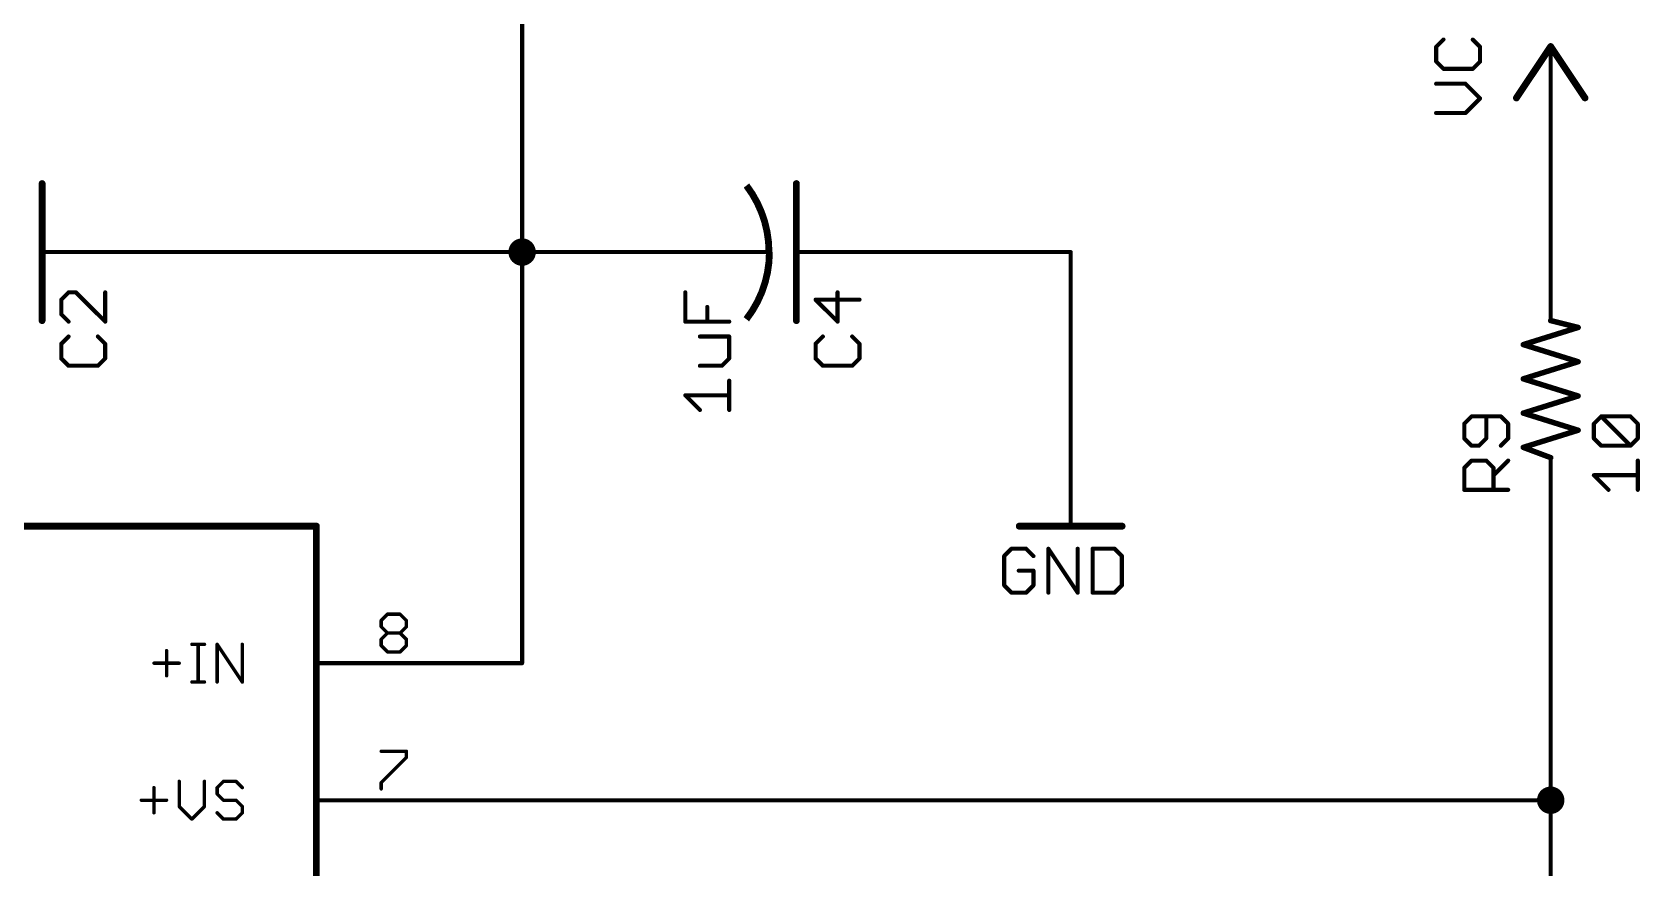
# Model space of a CAD drawing. Extents: x -252 to 307, y -160 to 272.
# Drawn here: x 101.2 to 160.8, y 5.1 to 36.1 of the extents above; entities that cross this region are included whole.
import ezdxf

# ---------------------------------------------------------------- set-up
doc = ezdxf.new("R2010")
doc.units = 0
for name, color, linetype in [('91', 94, 'CONTINUOUS'), ('94', 14, 'CONTINUOUS'), ('95', 251, 'CONTINUOUS'), ('96', 251, 'CONTINUOUS')]:
    doc.layers.add(name, color=color, linetype=linetype)

msp = doc.modelspace()

# ---------------------------------------------------------------- linework, layer by layer
at = {"layer": '91', "const_width": 0.1524}
for points in [[(119.38, 35.56), (119.38, 27.94)], [(157.48, 27.94), (157.48, 33.02)], [(104.14, 27.94), (119.38, 27.94)], [(119.38, 27.94), (124.46, 27.94)], [(119.38, 12.7), (119.38, 27.94)], [(132.08, 27.94), (139.7, 27.94)], [(139.7, 27.94), (139.7, 20.32)], [(157.48, 17.78), (157.48, 12.7)], [(116.84, 12.7), (119.38, 12.7)], [(157.48, 10.16), (157.48, 12.7)], [(157.48, 7.62), (157.48, 10.16)], [(116.84, 7.62), (157.48, 7.62)], [(157.48, 0), (157.48, 7.62)]]:
    msp.add_lwpolyline(points, dxfattribs=at)
at = {"layer": '91'}
for points, const_width in [([(119.4181, 35.56, 1), (119.3419, 35.56)], 0.0762), ([(157.5181, 33.02, 1), (157.4419, 33.02)], 0.0762), ([(104.14, 27.9781, 1), (104.14, 27.9019)], 0.0762), ([(119.38, 27.686, 1), (119.38, 28.194, 1), (119.38, 27.686)], 0.508), ([(119.38, 27.9781, 1), (119.38, 27.9019)], 0.0762), ([(119.4181, 27.94, 1), (119.3419, 27.94)], 0.0762), ([(119.38, 27.9019, 1), (119.38, 27.9781)], 0.0762), ([(124.46, 27.9019, 1), (124.46, 27.9781)], 0.0762), ([(132.08, 27.9781, 1), (132.08, 27.9019)], 0.0762), ([(139.7381, 27.94, 1), (139.6619, 27.94)], 0.0762), ([(139.7, 27.9019, 1), (139.7, 27.9781)], 0.0762), ([(119.3419, 27.94, 1), (119.4181, 27.94)], 0.0762), ([(157.4419, 27.94, 1), (157.5181, 27.94)], 0.0762), ([(139.6619, 20.32, 1), (139.7381, 20.32)], 0.0762), ([(157.5181, 17.78, 1), (157.4419, 17.78)], 0.0762), ([(116.84, 12.7381, 1), (116.84, 12.6619)], 0.0762), ([(119.3419, 12.7, 1), (119.4181, 12.7)], 0.0762), ([(119.38, 12.6619, 1), (119.38, 12.7381)], 0.0762), ([(157.5181, 12.7, 1), (157.4419, 12.7)], 0.0762), ([(157.4419, 12.7, 1), (157.5181, 12.7)], 0.0762), ([(157.5181, 10.16, 1), (157.4419, 10.16)], 0.0762), ([(157.4419, 10.16, 1), (157.5181, 10.16)], 0.0762), ([(157.48, 7.366, 1), (157.48, 7.874, 1), (157.48, 7.366)], 0.508), ([(116.84, 7.6581, 1), (116.84, 7.5819)], 0.0762), ([(157.5181, 7.62, 1), (157.4419, 7.62)], 0.0762), ([(157.4419, 7.62, 1), (157.5181, 7.62)], 0.0762), ([(157.48, 7.5819, 1), (157.48, 7.6581)], 0.0762)]:
    msp.add_lwpolyline(points, format="xyb", dxfattribs=dict(at, const_width=const_width))
at = {"layer": '94'}
for points, const_width in [([(119.38, 35.56), (119.38, 38.1)], 0.1524), ([(157.48, 35.56), (156.21, 33.655)], 0.254), ([(158.75, 33.655), (157.48, 35.56)], 0.254), ([(157.48, 33.02), (157.48, 35.56)], 0.1524), ([(101.6, 30.48), (101.6, 25.4)], 0.254), ([(129.54, 30.48), (129.54, 25.4)], 0.254), ([(104.14, 27.94), (101.6, 27.94)], 0.1524), ([(124.46, 27.94), (127, 27.94)], 0.1524), ([(128.524, 27.94), (127, 27.94)], 0.1524), ([(132.08, 27.94), (129.54, 27.94)], 0.1524), ([(157.48, 27.94), (157.48, 25.4)], 0.1524), ([(156.464, 24.511), (158.496, 25.146)], 0.2032), ([(158.496, 25.146), (157.48, 25.4)], 0.2032), ([(158.496, 23.876), (156.464, 24.511)], 0.2032), ([(156.464, 23.241), (158.496, 23.876)], 0.2032), ([(158.496, 22.606), (156.464, 23.241)], 0.2032), ([(156.464, 21.971), (158.496, 22.606)], 0.2032), ([(158.496, 21.336), (156.464, 21.971)], 0.2032), ([(156.464, 20.701), (158.496, 21.336)], 0.2032), ([(139.7, 20.32), (139.7, 17.78)], 0.1524), ([(157.48, 20.32), (156.464, 20.701)], 0.2032), ([(157.48, 17.78), (157.48, 20.32)], 0.1524), ([(91.44, 17.78), (111.76, 17.78)], 0.254), ([(111.76, 17.78), (111.76, -7.62)], 0.254), ([(137.795, 17.78), (141.605, 17.78)], 0.254), ([(116.84, 12.7), (111.76, 12.7)], 0.1524), ([(116.84, 7.62), (111.76, 7.62)], 0.1524)]:
    msp.add_lwpolyline(points, dxfattribs=dict(at, const_width=const_width))
for points, const_width in [([(119.3419, 35.56, 1), (119.4181, 35.56)], 0.0762), ([(157.5328, 35.5952, 1), (157.4272, 35.5248)], 0.127), ([(157.5328, 35.5248, 1), (157.4272, 35.5952)], 0.127), ([(157.5181, 35.56, 1), (157.4419, 35.56)], 0.0762), ([(156.1572, 33.6902, 1), (156.2628, 33.6198)], 0.127), ([(158.6972, 33.6198, 1), (158.8028, 33.6902)], 0.127), ([(157.4419, 33.02, 1), (157.5181, 33.02)], 0.0762), ([(101.6635, 30.48, 1), (101.5365, 30.48)], 0.127), ([(128.5239, 27.94, 0.1645), (127.6896, 30.4068)], 0.254), ([(129.6035, 30.48, 1), (129.4765, 30.48)], 0.127), ([(101.6, 27.9781, 1), (101.6, 27.9019)], 0.0762), ([(104.14, 27.9019, 1), (104.14, 27.9781)], 0.0762), ([(124.46, 27.9781, 1), (124.46, 27.9019)], 0.0762), ([(127, 27.9781, 1), (127, 27.9019)], 0.0762), ([(127, 27.9019, 1), (127, 27.9781)], 0.0762), ([(127.6858, 25.4508, 0.1668), (128.54, 27.94)], 0.254), ([(128.524, 27.9019, 1), (128.524, 27.9781)], 0.0762), ([(129.54, 27.9781, 1), (129.54, 27.9019)], 0.0762), ([(132.08, 27.9019, 1), (132.08, 27.9781)], 0.0762), ([(157.5181, 27.94, 1), (157.4419, 27.94)], 0.0762), ([(101.5365, 25.4, 1), (101.6635, 25.4)], 0.127), ([(129.4765, 25.4, 1), (129.6035, 25.4)], 0.127), ([(157.4923, 25.4493, 1), (157.4677, 25.3507)], 0.1016), ([(157.4419, 25.4, 1), (157.5181, 25.4)], 0.0762), ([(158.5112, 25.0975, 1), (158.4808, 25.1945)], 0.1016), ([(158.4837, 25.0967, 1), (158.5083, 25.1953)], 0.1016), ([(156.4792, 24.5595, 1), (156.4488, 24.4625)], 0.1016), ([(156.4488, 24.5595, 1), (156.4792, 24.4625)], 0.1016), ([(158.5112, 23.8275, 1), (158.4808, 23.9245)], 0.1016), ([(158.4808, 23.8275, 1), (158.5112, 23.9245)], 0.1016), ([(156.4792, 23.2895, 1), (156.4488, 23.1925)], 0.1016), ([(156.4488, 23.2895, 1), (156.4792, 23.1925)], 0.1016), ([(158.5112, 22.5575, 1), (158.4808, 22.6545)], 0.1016), ([(158.4808, 22.5575, 1), (158.5112, 22.6545)], 0.1016), ([(156.4792, 22.0195, 1), (156.4488, 21.9225)], 0.1016), ([(156.4488, 22.0195, 1), (156.4792, 21.9225)], 0.1016), ([(158.5112, 21.2875, 1), (158.4808, 21.3845)], 0.1016), ([(158.4808, 21.2875, 1), (158.5112, 21.3845)], 0.1016), ([(139.7381, 20.32, 1), (139.6619, 20.32)], 0.0762), ([(156.4818, 20.7486, 1), (156.4462, 20.6534)], 0.1016), ([(156.4488, 20.7495, 1), (156.4792, 20.6525)], 0.1016), ([(157.5181, 20.32, 1), (157.4419, 20.32)], 0.0762), ([(157.4622, 20.2724, 1), (157.4978, 20.3676)], 0.1016), ([(111.8235, 17.78, 1), (111.6965, 17.78)], 0.127), ([(111.76, 17.7165, 1), (111.76, 17.8435)], 0.127), ([(137.795, 17.8435, 1), (137.795, 17.7165)], 0.127), ([(141.605, 17.7165, 1), (141.605, 17.8435)], 0.127), ([(139.6619, 17.78, 1), (139.7381, 17.78)], 0.0762), ([(157.4419, 17.78, 1), (157.5181, 17.78)], 0.0762), ([(111.76, 12.7381, 1), (111.76, 12.6619)], 0.0762), ([(116.84, 12.6619, 1), (116.84, 12.7381)], 0.0762), ([(111.76, 7.6581, 1), (111.76, 7.5819)], 0.0762), ([(116.84, 7.5819, 1), (116.84, 7.6581)], 0.0762)]:
    msp.add_lwpolyline(points, format="xyb", dxfattribs=dict(at, const_width=const_width))
at = {"layer": '95'}
for points, const_width in [([(102.581, 26.4477), (102.3098, 26.1765)], 0.1524), ([(102.3098, 26.1765), (102.3098, 25.6342)], 0.1524), ([(102.8521, 26.4477), (102.581, 26.4477)], 0.1524), ([(103.9368, 25.363), (102.8521, 26.4477)], 0.1524), ([(103.9368, 26.4477), (103.9368, 25.363)], 0.1524), ([(131.8768, 26.1765), (130.2498, 26.1765)], 0.1524), ([(130.2498, 26.1765), (131.0633, 25.363)], 0.1524), ([(131.0633, 25.363), (131.0633, 26.4477)], 0.1524), ([(102.3098, 25.6342), (102.581, 25.363)], 0.1524), ([(102.581, 24.8105), (102.3098, 24.5394)], 0.1524), ([(102.3098, 24.5394), (102.3098, 23.997)], 0.1524), ([(103.9368, 24.5394), (103.6656, 24.8105)], 0.1524), ([(103.9368, 23.997), (103.9368, 24.5394)], 0.1524), ([(130.521, 24.8105), (130.2498, 24.5394)], 0.1524), ([(130.2498, 24.5394), (130.2498, 23.997)], 0.1524), ([(131.8768, 24.5394), (131.6056, 24.8105)], 0.1524), ([(131.8768, 23.997), (131.8768, 24.5394)], 0.1524), ([(102.3098, 23.997), (102.581, 23.7259)], 0.1524), ([(103.6656, 23.7259), (103.9368, 23.997)], 0.1524), ([(130.2498, 23.997), (130.521, 23.7259)], 0.1524), ([(131.6056, 23.7259), (131.8768, 23.997)], 0.1524), ([(102.581, 23.7259), (103.6656, 23.7259)], 0.1524), ([(130.521, 23.7259), (131.6056, 23.7259)], 0.1524), ([(154.5494, 21.848), (154.2782, 21.5769)], 0.1524), ([(154.2782, 21.5769), (154.2782, 21.0345)], 0.1524), ([(155.634, 21.848), (154.5494, 21.848)], 0.1524), ([(155.0917, 21.0345), (155.0917, 21.848)], 0.1524), ([(155.9052, 21.5769), (155.634, 21.848)], 0.1524), ([(155.9052, 21.0345), (155.9052, 21.5769)], 0.1524), ([(154.2782, 21.0345), (154.5494, 20.7634)], 0.1524), ([(154.8205, 20.7634), (155.0917, 21.0345)], 0.1524), ([(155.634, 20.7634), (155.9052, 21.0345)], 0.1524), ([(154.2782, 19.9397), (154.5494, 20.2109)], 0.1524), ([(154.5494, 20.7634), (154.8205, 20.7634)], 0.1524), ([(154.5494, 20.2109), (155.0917, 20.2109)], 0.1524), ([(155.0917, 20.2109), (155.3629, 19.9397)], 0.1524), ([(155.3629, 19.6685), (155.9052, 20.2109)], 0.1524), ([(154.2782, 19.1262), (154.2782, 19.9397)], 0.1524), ([(155.3629, 19.9397), (155.3629, 19.1262)], 0.1524), ([(155.9052, 19.1262), (154.2782, 19.1262)], 0.1524), ([(114.1603, 14.2843), (114.3933, 14.5173)], 0.127), ([(114.1603, 14.0512), (114.1603, 14.2843)], 0.127), ([(114.3933, 14.5173), (114.8594, 14.5173)], 0.127), ([(114.8594, 14.5173), (115.0924, 14.2843)], 0.127), ([(115.0924, 14.2843), (115.0924, 14.0512)], 0.127), ([(114.3933, 13.8182), (114.1603, 14.0512)], 0.127), ([(114.1603, 13.5852), (114.3933, 13.8182)], 0.127), ([(114.3933, 13.8182), (114.8594, 13.8182)], 0.127), ([(115.0924, 14.0512), (114.8594, 13.8182)], 0.127), ([(114.8594, 13.8182), (115.0924, 13.5852)], 0.127), ([(106.2107, 13.1667), (106.2107, 12.2345)], 0.127), ([(107.1479, 13.3997), (107.614, 13.3997)], 0.127), ([(107.3809, 12.0015), (107.3809, 13.3997)], 0.127), ([(108.0834, 12.0015), (108.0834, 13.3997)], 0.127), ([(108.0834, 13.3997), (109.0155, 12.0015)], 0.127), ([(109.0155, 12.0015), (109.0155, 13.3997)], 0.127), ([(114.1603, 13.3521), (114.1603, 13.5852)], 0.127), ([(114.3933, 13.1191), (114.1603, 13.3521)], 0.127), ([(114.8594, 13.1191), (114.3933, 13.1191)], 0.127), ([(115.0924, 13.3521), (114.8594, 13.1191)], 0.127), ([(115.0924, 13.5852), (115.0924, 13.3521)], 0.127), ([(105.7446, 12.7006), (106.6767, 12.7006)], 0.127), ([(107.1479, 12.0015), (107.614, 12.0015)], 0.127), ([(114.1603, 9.4373), (115.0924, 9.4373)], 0.127), ([(115.0924, 9.2043), (114.1603, 8.2721)], 0.127), ([(115.0924, 9.4373), (115.0924, 9.2043)], 0.127), ([(106.6801, 8.3197), (106.6801, 7.3876)], 0.127), ([(107.6123, 7.3876), (107.6123, 8.3197)], 0.127), ([(108.3165, 8.3197), (108.0834, 8.0867)], 0.127), ([(108.7825, 8.3197), (108.3165, 8.3197)], 0.127), ([(109.0155, 8.0867), (108.7825, 8.3197)], 0.127), ([(105.7429, 8.0867), (105.7429, 7.1545)], 0.127), ([(108.0834, 8.0867), (108.0834, 7.8536)], 0.127), ([(108.0834, 7.8536), (108.3165, 7.6206)], 0.127), ([(114.1603, 8.2721), (114.1603, 8.0391)], 0.127), ([(105.2769, 7.6206), (106.209, 7.6206)], 0.127), ([(106.6801, 7.3876), (107.1462, 6.9215)], 0.127), ([(107.1462, 6.9215), (107.6123, 7.3876)], 0.127), ([(108.3165, 6.9215), (108.0834, 7.1545)], 0.127), ([(108.3165, 7.6206), (108.7825, 7.6206)], 0.127), ([(108.7825, 7.6206), (109.0155, 7.3876)], 0.127), ([(109.0155, 7.1545), (108.7825, 6.9215)], 0.127), ([(109.0155, 7.3876), (109.0155, 7.1545)], 0.127), ([(108.7825, 6.9215), (108.3165, 6.9215)], 0.127)]:
    msp.add_lwpolyline(points, dxfattribs=dict(at, const_width=const_width))
for points, const_width in [([(102.3479, 26.1765, 1), (102.2717, 26.1765)], 0.0762), ([(102.2829, 26.2035, 1), (102.3368, 26.1496)], 0.0762), ([(102.581, 26.4858, 1), (102.581, 26.4096)], 0.0762), ([(102.6079, 26.4208, 1), (102.554, 26.4746)], 0.0762), ([(102.8791, 26.4746, 1), (102.8252, 26.4208)], 0.0762), ([(102.8521, 26.4096, 1), (102.8521, 26.4858)], 0.0762), ([(103.9749, 26.4477, 1), (103.8987, 26.4477)], 0.0762), ([(130.2768, 26.2035, 1), (130.2229, 26.1496)], 0.0762), ([(130.2498, 26.2146, 1), (130.2498, 26.1384)], 0.0762), ([(131.1014, 26.4477, 1), (131.0252, 26.4477)], 0.0762), ([(131.8768, 26.1384, 1), (131.8768, 26.2146)], 0.0762), ([(102.2717, 25.6342, 1), (102.3479, 25.6342)], 0.0762), ([(102.3368, 25.6611, 1), (102.2829, 25.6073)], 0.0762), ([(102.554, 25.3361, 1), (102.6079, 25.39)], 0.0762), ([(103.8987, 25.363, 1), (103.9749, 25.363)], 0.0762), ([(103.9099, 25.3361, 1), (103.9637, 25.39)], 0.0762), ([(131.0252, 25.363, 1), (131.1014, 25.363)], 0.0762), ([(131.0364, 25.3361, 1), (131.0902, 25.39)], 0.0762), ([(102.3479, 24.5394, 1), (102.2717, 24.5394)], 0.0762), ([(102.2829, 24.5663, 1), (102.3368, 24.5124)], 0.0762), ([(102.6079, 24.7836, 1), (102.554, 24.8375)], 0.0762), ([(103.6926, 24.8375, 1), (103.6387, 24.7836)], 0.0762), ([(103.9749, 24.5394, 1), (103.8987, 24.5394)], 0.0762), ([(103.9099, 24.5124, 1), (103.9637, 24.5663)], 0.0762), ([(130.2879, 24.5394, 1), (130.2117, 24.5394)], 0.0762), ([(130.2229, 24.5663, 1), (130.2768, 24.5124)], 0.0762), ([(130.5479, 24.7836, 1), (130.494, 24.8375)], 0.0762), ([(131.6326, 24.8375, 1), (131.5787, 24.7836)], 0.0762), ([(131.9149, 24.5394, 1), (131.8387, 24.5394)], 0.0762), ([(131.8499, 24.5124, 1), (131.9037, 24.5663)], 0.0762), ([(102.3368, 24.024, 1), (102.2829, 23.9701)], 0.0762), ([(102.2717, 23.997, 1), (102.3479, 23.997)], 0.0762), ([(103.8987, 23.997, 1), (103.9749, 23.997)], 0.0762), ([(103.9637, 23.9701, 1), (103.9099, 24.024)], 0.0762), ([(130.2768, 24.024, 1), (130.2229, 23.9701)], 0.0762), ([(130.2117, 23.997, 1), (130.2879, 23.997)], 0.0762), ([(131.8387, 23.997, 1), (131.9149, 23.997)], 0.0762), ([(131.9037, 23.9701, 1), (131.8499, 24.024)], 0.0762), ([(102.581, 23.764, 1), (102.581, 23.6878)], 0.0762), ([(102.554, 23.6989, 1), (102.6079, 23.7528)], 0.0762), ([(103.6387, 23.7528, 1), (103.6926, 23.6989)], 0.0762), ([(103.6656, 23.6878, 1), (103.6656, 23.764)], 0.0762), ([(130.521, 23.764, 1), (130.521, 23.6878)], 0.0762), ([(130.494, 23.6989, 1), (130.5479, 23.7528)], 0.0762), ([(131.5787, 23.7528, 1), (131.6326, 23.6989)], 0.0762), ([(131.6056, 23.6878, 1), (131.6056, 23.764)], 0.0762), ([(154.3163, 21.5769, 1), (154.2401, 21.5769)], 0.0762), ([(154.2513, 21.6038, 1), (154.3052, 21.5499)], 0.0762), ([(154.5494, 21.8861, 1), (154.5494, 21.8099)], 0.0762), ([(154.5763, 21.8211, 1), (154.5224, 21.875)], 0.0762), ([(155.1298, 21.848, 1), (155.0536, 21.848)], 0.0762), ([(155.661, 21.875, 1), (155.6071, 21.8211)], 0.0762), ([(155.634, 21.8099, 1), (155.634, 21.8861)], 0.0762), ([(155.9433, 21.5769, 1), (155.8671, 21.5769)], 0.0762), ([(155.8783, 21.5499, 1), (155.9321, 21.6038)], 0.0762), ([(154.3052, 21.0615, 1), (154.2513, 21.0076)], 0.0762), ([(154.2401, 21.0345, 1), (154.3163, 21.0345)], 0.0762), ([(155.0536, 21.0345, 1), (155.1298, 21.0345)], 0.0762), ([(155.1186, 21.0076, 1), (155.0648, 21.0615)], 0.0762), ([(155.8671, 21.0345, 1), (155.9433, 21.0345)], 0.0762), ([(155.9321, 21.0076, 1), (155.8783, 21.0615)], 0.0762), ([(154.5494, 20.8015, 1), (154.5494, 20.7253)], 0.0762), ([(154.5494, 20.249, 1), (154.5494, 20.1728)], 0.0762), ([(154.5224, 20.7364, 1), (154.5763, 20.7903)], 0.0762), ([(154.5763, 20.1839, 1), (154.5224, 20.2378)], 0.0762), ([(154.7936, 20.7903, 1), (154.8475, 20.7364)], 0.0762), ([(154.8205, 20.7253, 1), (154.8205, 20.8015)], 0.0762), ([(155.1186, 20.2378, 1), (155.0648, 20.1839)], 0.0762), ([(155.0917, 20.1728, 1), (155.0917, 20.249)], 0.0762), ([(155.6071, 20.7903, 1), (155.661, 20.7364)], 0.0762), ([(155.9321, 20.1839, 1), (155.8783, 20.2378)], 0.0762), ([(154.3163, 19.9397, 1), (154.2401, 19.9397)], 0.0762), ([(154.2513, 19.9666, 1), (154.3052, 19.9128)], 0.0762), ([(155.3359, 19.6955, 1), (155.3898, 19.6416)], 0.0762), ([(155.401, 19.9397, 1), (155.3248, 19.9397)], 0.0762), ([(155.3359, 19.9128, 1), (155.3898, 19.9666)], 0.0762), ([(154.2782, 19.1643, 1), (154.2782, 19.0881)], 0.0762), ([(154.2401, 19.1262, 1), (154.3163, 19.1262)], 0.0762), ([(155.3248, 19.1262, 1), (155.401, 19.1262)], 0.0762), ([(155.9052, 19.0881, 1), (155.9052, 19.1643)], 0.0762), ([(114.1378, 14.3067, 1), (114.1828, 14.2618)], 0.0635), ([(114.1921, 14.2843, 1), (114.1286, 14.2843)], 0.0635), ([(114.3933, 14.549, 1), (114.3933, 14.4855)], 0.0635), ([(114.4158, 14.4948, 1), (114.3709, 14.5397)], 0.0635), ([(114.8818, 14.5397, 1), (114.8369, 14.4948)], 0.0635), ([(114.8594, 14.4855, 1), (114.8594, 14.549)], 0.0635), ([(115.1242, 14.2843, 1), (115.0607, 14.2843)], 0.0635), ([(115.07, 14.2618, 1), (115.1149, 14.3067)], 0.0635), ([(114.1828, 14.0737, 1), (114.1378, 14.0288)], 0.0635), ([(114.1286, 14.0512, 1), (114.1921, 14.0512)], 0.0635), ([(114.3933, 13.8499, 1), (114.3933, 13.7864)], 0.0635), ([(114.4158, 13.7957, 1), (114.3709, 13.8406)], 0.0635), ([(114.3709, 13.7957, 1), (114.4158, 13.8406)], 0.0635), ([(114.8818, 13.8406, 1), (114.8369, 13.7957)], 0.0635), ([(114.8369, 13.8406, 1), (114.8818, 13.7957)], 0.0635), ([(114.8594, 13.7864, 1), (114.8594, 13.8499)], 0.0635), ([(115.0607, 14.0512, 1), (115.1242, 14.0512)], 0.0635), ([(115.1149, 14.0288, 1), (115.07, 14.0737)], 0.0635), ([(106.2424, 13.1667, 1), (106.1789, 13.1667)], 0.0635), ([(107.1479, 13.4314, 1), (107.1479, 13.3679)], 0.0635), ([(107.4127, 13.3997, 1), (107.3492, 13.3997)], 0.0635), ([(107.614, 13.3679, 1), (107.614, 13.4314)], 0.0635), ([(108.1152, 13.3997, 1), (108.0517, 13.3997)], 0.0635), ([(108.1098, 13.4173, 1), (108.057, 13.3821)], 0.0635), ([(109.0473, 13.3997, 1), (108.9838, 13.3997)], 0.0635), ([(114.1378, 13.6076, 1), (114.1828, 13.5627)], 0.0635), ([(114.1828, 13.3746, 1), (114.1378, 13.3297)], 0.0635), ([(114.1921, 13.5852, 1), (114.1286, 13.5852)], 0.0635), ([(114.1286, 13.3521, 1), (114.1921, 13.3521)], 0.0635), ([(114.3933, 13.1509, 1), (114.3933, 13.0874)], 0.0635), ([(114.3709, 13.0966, 1), (114.4158, 13.1416)], 0.0635), ([(114.8369, 13.1416, 1), (114.8818, 13.0966)], 0.0635), ([(114.8594, 13.0874, 1), (114.8594, 13.1509)], 0.0635), ([(115.1242, 13.5852, 1), (115.0607, 13.5852)], 0.0635), ([(115.0607, 13.3521, 1), (115.1242, 13.3521)], 0.0635), ([(115.07, 13.5627, 1), (115.1149, 13.6076)], 0.0635), ([(115.1149, 13.3297, 1), (115.07, 13.3746)], 0.0635), ([(105.7446, 12.7323, 1), (105.7446, 12.6688)], 0.0635), ([(106.6767, 12.6688, 1), (106.6767, 12.7323)], 0.0635), ([(106.1789, 12.2345, 1), (106.2424, 12.2345)], 0.0635), ([(107.1479, 12.0333, 1), (107.1479, 11.9697)], 0.0635), ([(107.3492, 12.0015, 1), (107.4127, 12.0015)], 0.0635), ([(107.614, 11.9697, 1), (107.614, 12.0333)], 0.0635), ([(108.0517, 12.0015, 1), (108.1152, 12.0015)], 0.0635), ([(108.9838, 12.0015, 1), (109.0473, 12.0015)], 0.0635), ([(108.9891, 11.9839, 1), (109.042, 12.0191)], 0.0635), ([(114.1603, 9.469, 1), (114.1603, 9.4055)], 0.0635), ([(115.1242, 9.4373, 1), (115.0607, 9.4373)], 0.0635), ([(115.0607, 9.2043, 1), (115.1242, 9.2043)], 0.0635), ([(115.1149, 9.1818, 1), (115.07, 9.2267)], 0.0635), ([(115.0924, 9.4055, 1), (115.0924, 9.469)], 0.0635), ([(106.7119, 8.3197, 1), (106.6484, 8.3197)], 0.0635), ([(107.644, 8.3197, 1), (107.5805, 8.3197)], 0.0635), ([(108.3165, 8.3514, 1), (108.3165, 8.2879)], 0.0635), ([(108.3389, 8.2972, 1), (108.294, 8.3421)], 0.0635), ([(108.805, 8.3421, 1), (108.7601, 8.2972)], 0.0635), ([(108.7825, 8.2879, 1), (108.7825, 8.3514)], 0.0635), ([(105.7747, 8.0867, 1), (105.7112, 8.0867)], 0.0635), ([(108.1152, 8.0867, 1), (108.0517, 8.0867)], 0.0635), ([(108.0517, 7.8536, 1), (108.1152, 7.8536)], 0.0635), ([(108.061, 8.1091, 1), (108.1059, 8.0642)], 0.0635), ([(108.1059, 7.8761, 1), (108.061, 7.8312)], 0.0635), ([(108.9931, 8.0642, 1), (109.038, 8.1091)], 0.0635), ([(114.1378, 8.2946, 1), (114.1828, 8.2497)], 0.0635), ([(114.1921, 8.2721, 1), (114.1286, 8.2721)], 0.0635), ([(114.1286, 8.0391, 1), (114.1921, 8.0391)], 0.0635), ([(105.2769, 7.6523, 1), (105.2769, 7.5888)], 0.0635), ([(105.7112, 7.1545, 1), (105.7747, 7.1545)], 0.0635), ([(106.209, 7.5888, 1), (106.209, 7.6523)], 0.0635), ([(106.6484, 7.3876, 1), (106.7119, 7.3876)], 0.0635), ([(106.7026, 7.41, 1), (106.6577, 7.3651)], 0.0635), ([(107.5805, 7.3876, 1), (107.644, 7.3876)], 0.0635), ([(107.6347, 7.3651, 1), (107.5898, 7.41)], 0.0635), ([(108.1059, 7.177, 1), (108.061, 7.1321)], 0.0635), ([(108.3165, 7.6523, 1), (108.3165, 7.5888)], 0.0635), ([(108.294, 7.5981, 1), (108.3389, 7.643)], 0.0635), ([(108.805, 7.643, 1), (108.7601, 7.5981)], 0.0635), ([(108.7825, 7.5888, 1), (108.7825, 7.6523)], 0.0635), ([(109.0473, 7.3876, 1), (108.9838, 7.3876)], 0.0635), ([(108.9838, 7.1545, 1), (109.0473, 7.1545)], 0.0635), ([(108.9931, 7.3651, 1), (109.038, 7.41)], 0.0635), ([(109.038, 7.1321, 1), (108.9931, 7.177)], 0.0635), ([(107.1238, 6.944, 1), (107.1687, 6.899)], 0.0635), ([(107.1238, 6.899, 1), (107.1687, 6.944)], 0.0635), ([(108.3165, 6.9532, 1), (108.3165, 6.8898)], 0.0635), ([(108.294, 6.899, 1), (108.3389, 6.944)], 0.0635), ([(108.7601, 6.944, 1), (108.805, 6.899)], 0.0635), ([(108.7825, 6.8898, 1), (108.7825, 6.9532)], 0.0635)]:
    msp.add_lwpolyline(points, format="xyb", dxfattribs=dict(at, const_width=const_width))
at = {"layer": '96', "const_width": 0.1524}
for points in [[(153.508, 35.818), (153.2368, 35.5468)], [(154.8638, 35.5468), (154.5926, 35.818)], [(153.2368, 35.5468), (153.2368, 35.0045)], [(154.8638, 35.0045), (154.8638, 35.5468)], [(153.2368, 35.0045), (153.508, 34.7334)], [(153.508, 34.7334), (154.5926, 34.7334)], [(154.5926, 34.7334), (154.8638, 35.0045)], [(154.3215, 34.1809), (153.2368, 34.1809)], [(154.8638, 33.6385), (154.3215, 34.1809)], [(154.3215, 33.0962), (154.8638, 33.6385)], [(153.2368, 33.0962), (154.3215, 33.0962)], [(125.4238, 25.363), (125.4238, 26.4477)], [(126.2373, 25.363), (126.2373, 25.9054)], [(127.0508, 25.363), (125.4238, 25.363)], [(127.0508, 24.8105), (125.9661, 24.8105)], [(127.0508, 23.997), (127.0508, 24.8105)], [(126.7796, 23.7259), (127.0508, 23.997)], [(125.9661, 23.7259), (126.7796, 23.7259)], [(127.0508, 22.0887), (127.0508, 23.1734)], [(125.9661, 22.0887), (125.4238, 22.6311)], [(125.4238, 22.6311), (127.0508, 22.6311)], [(159.0788, 21.5769), (159.35, 21.848)], [(159.0788, 21.0345), (159.0788, 21.5769)], [(159.35, 21.848), (160.4346, 21.848)], [(160.4346, 20.7634), (159.35, 21.848)], [(160.4346, 21.848), (160.7058, 21.5769)], [(160.7058, 21.5769), (160.7058, 21.0345)], [(159.35, 20.7634), (159.0788, 21.0345)], [(160.7058, 21.0345), (160.4346, 20.7634)], [(160.4346, 20.7634), (159.35, 20.7634)], [(160.7058, 19.1262), (160.7058, 20.2109)], [(159.6211, 19.1262), (159.0788, 19.6685)], [(159.0788, 19.6685), (160.7058, 19.6685)], [(137.5074, 16.9432), (137.2362, 16.672)], [(137.2362, 16.672), (137.2362, 15.5874)], [(138.0497, 16.9432), (137.5074, 16.9432)], [(138.3209, 16.672), (138.0497, 16.9432)], [(138.8734, 15.3162), (138.8734, 16.9432)], [(138.8734, 16.9432), (139.958, 15.3162)], [(139.958, 15.3162), (139.958, 16.9432)], [(140.5105, 16.9432), (140.5105, 15.3162)], [(141.324, 16.9432), (140.5105, 16.9432)], [(141.5952, 16.672), (141.324, 16.9432)], [(141.5952, 15.5874), (141.5952, 16.672)], [(138.3209, 16.1297), (137.7785, 16.1297)], [(138.3209, 15.5874), (138.3209, 16.1297)], [(137.2362, 15.5874), (137.5074, 15.3162)], [(138.0497, 15.3162), (138.3209, 15.5874)], [(141.324, 15.3162), (141.5952, 15.5874)], [(137.5074, 15.3162), (138.0497, 15.3162)], [(140.5105, 15.3162), (141.324, 15.3162)]]:
    msp.add_lwpolyline(points, dxfattribs=at)
at = {"layer": '96', "const_width": 0.0762}
for points in [[(153.5349, 35.7911, 1), (153.481, 35.845)], [(154.6196, 35.845, 1), (154.5657, 35.7911)], [(153.2749, 35.5468, 1), (153.1987, 35.5468)], [(153.2099, 35.5738, 1), (153.2638, 35.5199)], [(154.9019, 35.5468, 1), (154.8257, 35.5468)], [(154.8369, 35.5199, 1), (154.8907, 35.5738)], [(153.2638, 35.0315, 1), (153.2099, 34.9776)], [(153.1987, 35.0045, 1), (153.2749, 35.0045)], [(153.508, 34.7715, 1), (153.508, 34.6953)], [(153.481, 34.7064, 1), (153.5349, 34.7603)], [(154.5657, 34.7603, 1), (154.6196, 34.7064)], [(154.5926, 34.6953, 1), (154.5926, 34.7715)], [(154.8257, 35.0045, 1), (154.9019, 35.0045)], [(154.8907, 34.9776, 1), (154.8369, 35.0315)], [(153.2368, 34.219, 1), (153.2368, 34.1428)], [(154.3484, 34.2078, 1), (154.2945, 34.1539)], [(154.3215, 34.1428, 1), (154.3215, 34.219)], [(154.8907, 33.6116, 1), (154.8369, 33.6655)], [(154.8369, 33.6116, 1), (154.8907, 33.6655)], [(153.2368, 33.1343, 1), (153.2368, 33.0581)], [(154.2945, 33.1231, 1), (154.3484, 33.0693)], [(154.3215, 33.0581, 1), (154.3215, 33.1343)], [(125.4619, 26.4477, 1), (125.3857, 26.4477)], [(126.2754, 25.9054, 1), (126.1992, 25.9054)], [(125.4238, 25.4011, 1), (125.4238, 25.3249)], [(125.3857, 25.363, 1), (125.4619, 25.363)], [(126.1992, 25.363, 1), (126.2754, 25.363)], [(127.0508, 25.3249, 1), (127.0508, 25.4011)], [(125.9661, 24.8486, 1), (125.9661, 24.7724)], [(127.0889, 24.8105, 1), (127.0127, 24.8105)], [(127.0508, 24.7724, 1), (127.0508, 24.8486)], [(127.0127, 23.997, 1), (127.0889, 23.997)], [(127.0777, 23.9701, 1), (127.0239, 24.024)], [(125.9661, 23.764, 1), (125.9661, 23.6878)], [(126.7527, 23.7528, 1), (126.8066, 23.6989)], [(126.7796, 23.6878, 1), (126.7796, 23.764)], [(127.0889, 23.1734, 1), (127.0127, 23.1734)], [(125.4508, 22.658, 1), (125.3969, 22.6041)], [(125.4238, 22.6692, 1), (125.4238, 22.593)], [(127.0508, 22.593, 1), (127.0508, 22.6692)], [(125.9392, 22.0618, 1), (125.9931, 22.1157)], [(127.0127, 22.0887, 1), (127.0889, 22.0887)], [(159.1169, 21.5769, 1), (159.0407, 21.5769)], [(159.0519, 21.6038, 1), (159.1058, 21.5499)], [(159.3769, 21.875, 1), (159.323, 21.8211)], [(159.35, 21.8861, 1), (159.35, 21.8099)], [(159.3769, 21.8211, 1), (159.323, 21.875)], [(160.4616, 21.875, 1), (160.4077, 21.8211)], [(160.4346, 21.8099, 1), (160.4346, 21.8861)], [(160.7439, 21.5769, 1), (160.6677, 21.5769)], [(160.6789, 21.5499, 1), (160.7327, 21.6038)], [(159.1058, 21.0615, 1), (159.0519, 21.0076)], [(159.0407, 21.0345, 1), (159.1169, 21.0345)], [(160.6677, 21.0345, 1), (160.7439, 21.0345)], [(160.7327, 21.0076, 1), (160.6789, 21.0615)], [(159.35, 20.8015, 1), (159.35, 20.7253)], [(159.323, 20.7364, 1), (159.3769, 20.7903)], [(160.4077, 20.7903, 1), (160.4616, 20.7364)], [(160.4077, 20.7364, 1), (160.4616, 20.7903)], [(160.4346, 20.7253, 1), (160.4346, 20.8015)], [(160.7439, 20.2109, 1), (160.6677, 20.2109)], [(159.1058, 19.6955, 1), (159.0519, 19.6416)], [(159.0788, 19.7066, 1), (159.0788, 19.6304)], [(160.7058, 19.6304, 1), (160.7058, 19.7066)], [(159.5942, 19.0993, 1), (159.6481, 19.1531)], [(160.6677, 19.1262, 1), (160.7439, 19.1262)], [(137.2743, 16.672, 1), (137.1981, 16.672)], [(137.2093, 16.699, 1), (137.2631, 16.6451)], [(137.5074, 16.9813, 1), (137.5074, 16.9051)], [(137.5343, 16.9162, 1), (137.4804, 16.9701)], [(138.0766, 16.9701, 1), (138.0228, 16.9162)], [(138.0497, 16.9051, 1), (138.0497, 16.9813)], [(138.2939, 16.6451, 1), (138.3478, 16.699)], [(138.9115, 16.9432, 1), (138.8353, 16.9432)], [(138.9051, 16.9643, 1), (138.8417, 16.9221)], [(139.9961, 16.9432, 1), (139.9199, 16.9432)], [(140.5486, 16.9432, 1), (140.4724, 16.9432)], [(140.5105, 16.9813, 1), (140.5105, 16.9051)], [(141.3509, 16.9701, 1), (141.2971, 16.9162)], [(141.324, 16.9051, 1), (141.324, 16.9813)], [(141.6333, 16.672, 1), (141.5571, 16.672)], [(141.5682, 16.6451, 1), (141.6221, 16.699)], [(137.7785, 16.1678, 1), (137.7785, 16.0916)], [(138.359, 16.1297, 1), (138.2828, 16.1297)], [(138.3209, 16.0916, 1), (138.3209, 16.1678)], [(137.2631, 15.6143, 1), (137.2093, 15.5604)], [(137.1981, 15.5874, 1), (137.2743, 15.5874)], [(138.2828, 15.5874, 1), (138.359, 15.5874)], [(138.3478, 15.5604, 1), (138.2939, 15.6143)], [(141.5571, 15.5874, 1), (141.6333, 15.5874)], [(141.6221, 15.5604, 1), (141.5682, 15.6143)], [(137.5074, 15.3543, 1), (137.5074, 15.2781)], [(137.4804, 15.2893, 1), (137.5343, 15.3431)], [(138.0228, 15.3431, 1), (138.0766, 15.2893)], [(138.0497, 15.2781, 1), (138.0497, 15.3543)], [(138.8353, 15.3162, 1), (138.9115, 15.3162)], [(139.9199, 15.3162, 1), (139.9961, 15.3162)], [(139.9263, 15.2951, 1), (139.9897, 15.3373)], [(140.5105, 15.3543, 1), (140.5105, 15.2781)], [(140.4724, 15.3162, 1), (140.5486, 15.3162)], [(141.2971, 15.3431, 1), (141.3509, 15.2893)], [(141.324, 15.2781, 1), (141.324, 15.3543)]]:
    msp.add_lwpolyline(points, format="xyb", dxfattribs=at)

doc.saveas('drawing.dxf')
